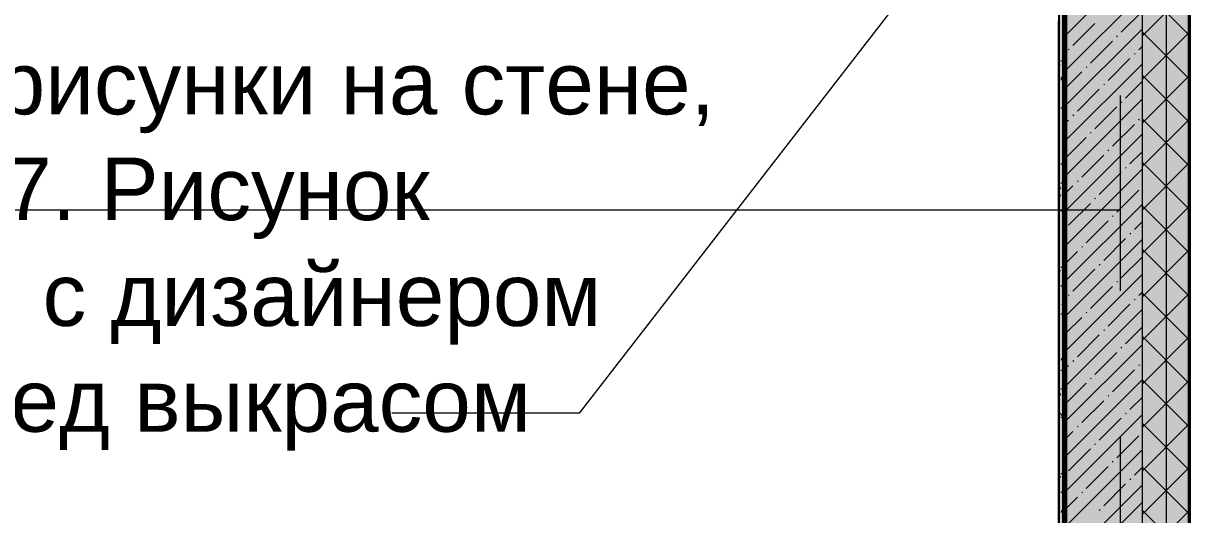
# Model space of a CAD drawing. Header units: millimetres. Extents: x -3817 to 677485, y -22715 to 103890.
# Drawn here: x 673518 to 677313, y 4485 to 6082 of the extents above; entities that cross this region are included whole.
import ezdxf

# ---------------------------------------------------------------- set-up
doc = ezdxf.new("R2010")
doc.units = ezdxf.units.MM
doc.layers.add('PDF _Геометрия', color=7, linetype='Continuous', true_color=0x1d1d1d)
doc.layers.add('PDF _Сплошная заливка', color=7, linetype='Continuous', true_color=0xffffff)
doc.layers.add('PDF _Текст', color=7, linetype='Continuous')
doc.styles.add('PDF GOST-Common', font='arial.ttf')

msp = doc.modelspace()

# ---------------------------------------------------------------- hatches: boundary and pattern name
at = {"layer": 'PDF _Сплошная заливка', "transparency": 33554559}
h = msp.add_hatch(color=256, dxfattribs=at)
h.paths.add_polyline_path([(677155.5, 1625.9), (677305.5, 1625.9), (677305.5, 9575.9), (677155.5, 9575.9), (677155.5, 1775.9)], flags=0)
h.paths.add_polyline_path([(677155.5, 10775.9), (677305.5, 10775.9), (677305.5, 12695.9), (677155.5, 12695.9), (677155.5, 11170.7)], flags=0)
h.paths.add_polyline_path([(677155.5, 14995.9), (677305.5, 14995.9), (677305.5, 23275.9), (677155.5, 23275.9), (677155.5, 15280.9)], flags=0)

# ---------------------------------------------------------------- linework, layer by layer
at = {"layer": 'PDF _Геометрия', "color": 9, "lineweight": 9, "true_color": 0xc0c0c0}
for points in [[(676935.5, 12235.9), (676935.5, 10775.9), (676905.6, 10775.9), (676905.6, 10755.9), (677103.5, 10755.9), (677103.5, 10775.9), (676955.5, 10775.9), (677155.5, 10775.9), (677313.5, 10775.9), (677313.5, 9575.9), (677155.5, 9575.9), (677155.5, 1775.9), (676905.5, 1775.9), (675805.5, 1775.9), (675805.5, 2025.9), (676905.5, 2025.9), (676905.5, 9575.9), (676905.5, 2025.9), (676885.5, 2025.9), (661846.5, 2025.9), (661905.5, 2025.9)], [(676885.5, 9575.9), (676885.5, 2045.9), (661846.5, 2045.9)], [(676883.5, 6138.2), (676883.5, 6064), (676883.5, 5996.3), (676883.5, 5935), (676883.5, 5880.2), (676883.5, 5831.8), (676883.5, 5789.8), (676883.5, 5754.3), (676883.5, 5725.1), (676883.5, 5593.3), (676883.5, 5472), (676883.5, 5361.3), (676883.5, 5261.2), (676883.5, 5171.7), (676883.5, 5261.2), (676883.5, 5361.3), (676883.5, 5472), (676883.5, 5593.3), (676883.5, 5725.1), (676883.5, 5760.3), (676883.5, 5801), (676883.5, 5847.4), (676883.5, 5899.5), (676883.5, 5957.3), (676883.5, 6020.8), (676883.5, 6090.1)], [(676884.5, 6090.1), (676884.5, 6020.8), (676884.5, 5957.3), (676884.5, 5899.5), (676884.5, 5847.4), (676884.5, 5801), (676884.5, 5760.3), (676884.5, 5725.1), (676884.5, 5593.3), (676884.5, 5472), (676884.5, 5361.3), (676884.5, 5261.2), (676884.5, 5171.7), (676884.5, 5261.2), (676884.5, 5361.3), (676884.5, 5472), (676884.5, 5593.3), (676884.5, 5725.1), (676884.5, 5754.3), (676884.5, 5789.8), (676884.5, 5831.8), (676884.5, 5880.2), (676884.5, 5935), (676884.5, 5996.3), (676884.5, 6064), (676884.5, 6138.2)], [(676883.5, 4498.1), (676883.5, 4718), (676883.5, 4938), (676883.5, 5158.1), (676883.5, 5378.2), (676883.5, 5598.5), (676883.5, 5638.1), (676883.5, 5668.3), (676883.5, 5691.9), (676883.5, 5711.6), (676883.5, 5729.1), (676883.5, 5745.9), (676883.5, 5763.4), (676883.5, 5781.5), (676883.5, 5799.4), (676883.5, 5816.3), (676883.5, 5831.6), (676883.5, 5844.8), (676883.5, 5856.1), (676883.5, 5867.2), (676883.5, 5879.7), (676883.5, 5893.8), (676883.5, 5908.8), (676883.5, 5923.9), (676883.5, 5939), (676883.5, 5954.3), (676883.5, 5970.4), (676883.5, 5987.1), (676883.5, 6003.1), (676883.5, 6016.9), (676883.5, 6028.8), (676883.5, 6042), (676883.5, 6059.8), (676883.5, 6085)], [(676884.5, 6085), (676884.5, 6059.8), (676884.5, 6042), (676884.5, 6028.8), (676884.5, 6016.9), (676884.5, 6003.1), (676884.5, 5987.1), (676884.5, 5970.4), (676884.5, 5954.3), (676884.5, 5939), (676884.5, 5923.9), (676884.5, 5908.8), (676884.5, 5893.8), (676884.5, 5879.7), (676884.5, 5867.2), (676884.5, 5856.1), (676884.5, 5844.8), (676884.5, 5831.6), (676884.5, 5816.3), (676884.5, 5799.4), (676884.5, 5781.5), (676884.5, 5763.4), (676884.5, 5745.9), (676884.5, 5729.1), (676884.5, 5711.6), (676884.5, 5691.9), (676884.5, 5668.3), (676884.5, 5638.1), (676884.5, 5598.5), (676884.5, 5378.2), (676884.5, 5158.1), (676884.5, 4938), (676884.5, 4718), (676884.5, 4498.1)], [(676884.5, 6019.8), (676883.5, 6019.8)], [(676884.5, 6018.1), (676883.5, 6018.1)], [(676884.5, 5945.5), (676883.5, 5945.5)], [(676883.5, 5939.8), (676884.5, 5939.8)], [(676883.5, 5938.1), (676884.5, 5938.1)], [(676884.5, 5924.9), (676883.5, 5924.9)], [(676883.5, 5905.5), (676884.5, 5905.5)], [(676883.5, 5844.9), (676884.5, 5844.9)], [(676884.5, 5828.1), (676883.5, 5828.1)], [(676883.5, 5788.1), (676884.5, 5788.1)], [(676884.5, 5772.1), (676883.5, 5772.1)], [(676884.5, 5755.9), (676883.5, 5755.9)], [(676884.5, 5749.5), (676883.5, 5749.5)], [(676883.5, 5732.1), (676884.5, 5732.1)], [(676883.5, 5715.9), (676884.5, 5715.9)], [(676883.5, 5709.5), (676884.5, 5709.5)], [(676884.5, 5704.2), (676883.5, 5704.2)], [(676883.5, 5658.9), (676883.5, 5649.4), (676883.5, 5640), (676883.5, 5630.7), (676883.5, 5621.9), (676883.5, 5613.6), (676883.5, 5605.6), (676883.5, 5598), (676883.5, 5590.5), (676883.5, 5583.2), (676883.5, 5575.9), (676883.5, 5568.5), (676883.5, 5561), (676883.5, 5553.3), (676883.5, 5545.4), (676883.5, 5537.1), (676883.5, 5528.5), (676883.5, 5519.5), (676883.5, 5510), (676883.5, 5500), (676883.5, 5489.3), (676883.5, 5478.1), (676883.5, 5466.1), (676883.5, 5453.4), (676883.5, 5439.8), (676883.5, 5425.2), (676883.5, 5409.7), (676883.5, 5393), (676883.5, 5375.2), (676883.5, 5356.1), (676883.5, 5335.8), (676883.5, 5314), (676883.5, 5290.8), (676883.5, 5277.1), (676883.5, 5264.3), (676883.5, 5252.3), (676883.5, 5241.1), (676883.5, 5230.7), (676883.5, 5220.9), (676883.5, 5211.8), (676883.5, 5203.4), (676883.5, 5195.5), (676883.5, 5188.2), (676883.5, 5181.4), (676883.5, 5175), (676883.5, 5169.1), (676883.5, 5163.6), (676883.5, 5158.5), (676883.5, 5153.7), (676883.5, 5149.1), (676883.5, 5144.8), (676883.5, 5140.7), (676883.5, 5136.8), (676883.5, 5133), (676883.5, 5129.3), (676883.5, 5125.7), (676883.5, 5122.1), (676883.5, 5118.6), (676883.5, 5115), (676883.5, 5111.4), (676883.5, 5107.7), (676883.5, 5103.9), (676883.5, 5099.9), (676883.5, 5095.9), (676883.5, 5091.6), (676883.5, 5087.2), (676883.5, 5082.6), (676883.5, 5078), (676883.5, 5073.2), (676883.5, 5068.4), (676883.5, 5063.6), (676883.5, 5058.8), (676883.5, 5054), (676883.5, 5049.3), (676883.5, 5044.6)], [(676884.5, 5044.6), (676884.5, 5049.3), (676884.5, 5054), (676884.5, 5058.8), (676884.5, 5063.6), (676884.5, 5068.4), (676884.5, 5073.2), (676884.5, 5078), (676884.5, 5082.6), (676884.5, 5087.2), (676884.5, 5091.6), (676884.5, 5095.9), (676884.5, 5099.9), (676884.5, 5103.9), (676884.5, 5107.7), (676884.5, 5111.4), (676884.5, 5115), (676884.5, 5118.6), (676884.5, 5122.1), (676884.5, 5125.7), (676884.5, 5129.3), (676884.5, 5133), (676884.5, 5136.8), (676884.5, 5140.7), (676884.5, 5144.8), (676884.5, 5149.1), (676884.5, 5153.7), (676884.5, 5158.5), (676884.5, 5163.6), (676884.5, 5169.1), (676884.5, 5175), (676884.5, 5181.4), (676884.5, 5188.2), (676884.5, 5195.5), (676884.5, 5203.4), (676884.5, 5211.8), (676884.5, 5220.9), (676884.5, 5230.7), (676884.5, 5241.1), (676884.5, 5252.3), (676884.5, 5264.3), (676884.5, 5277.1), (676884.5, 5290.8), (676884.5, 5314), (676884.5, 5335.8), (676884.5, 5356.1), (676884.5, 5375.2), (676884.5, 5393), (676884.5, 5409.7), (676884.5, 5425.2), (676884.5, 5439.8), (676884.5, 5453.4), (676884.5, 5466.1), (676884.5, 5478.1), (676884.5, 5489.3), (676884.5, 5500), (676884.5, 5510), (676884.5, 5519.5), (676884.5, 5528.5), (676884.5, 5537.1), (676884.5, 5545.4), (676884.5, 5553.3), (676884.5, 5561), (676884.5, 5568.5), (676884.5, 5575.9), (676884.5, 5583.2), (676884.5, 5590.5), (676884.5, 5598), (676884.5, 5605.6), (676884.5, 5613.6), (676884.5, 5621.9), (676884.5, 5630.7), (676884.5, 5640), (676884.5, 5649.4), (676884.5, 5658.9)], [(676883.5, 4477.5), (676883.5, 4487.7), (676883.5, 4497.4), (676883.5, 4507), (676883.5, 4516.5), (676883.5, 4526.2), (676883.5, 4536.3), (676883.5, 4547), (676883.5, 4558.5), (676883.5, 4570.9), (676883.5, 4584.5), (676883.5, 4599.6), (676883.5, 4616.2), (676883.5, 4642.5), (676883.5, 4667.1), (676883.5, 4690), (676883.5, 4711.1), (676883.5, 4730.5), (676883.5, 4748.2), (676883.5, 4764), (676883.5, 4778), (676883.5, 4790.2), (676883.5, 4800.4), (676883.5, 4809), (676883.5, 4816.1), (676883.5, 4822.1), (676883.5, 4827.4), (676883.5, 4832.2), (676883.5, 4836.9), (676883.5, 4841.9), (676883.5, 4847.3), (676883.5, 4853.3), (676883.5, 4859.7), (676883.5, 4866.6), (676883.5, 4874.1), (676883.5, 4882.1), (676883.5, 4890.7), (676883.5, 4899.7), (676883.5, 4909.4), (676883.5, 4919.9), (676883.5, 4932.1), (676883.5, 4946.3), (676883.5, 4963.4), (676883.5, 4983.8), (676883.5, 5008.3), (676883.5, 5037.4), (676883.5, 5071.7), (676883.5, 5141.3), (676883.5, 5210.6), (676883.5, 5279.8), (676883.5, 5348.8), (676883.5, 5417.5), (676883.5, 5486.1), (676883.5, 5554.5), (676883.5, 5462.3), (676883.5, 5377.8), (676883.5, 5301), (676883.5, 5232), (676883.5, 5170.7)], [(676884.5, 5170.7), (676884.5, 5232), (676884.5, 5301), (676884.5, 5377.8), (676884.5, 5462.3), (676884.5, 5554.5), (676884.5, 5486.1), (676884.5, 5417.5), (676884.5, 5348.8), (676884.5, 5279.8), (676884.5, 5210.6), (676884.5, 5141.3), (676884.5, 5071.7), (676884.5, 5037.4), (676884.5, 5008.3), (676884.5, 4983.8), (676884.5, 4963.4), (676884.5, 4946.3), (676884.5, 4932.1), (676884.5, 4919.9), (676884.5, 4909.4), (676884.5, 4899.7), (676884.5, 4890.7), (676884.5, 4882.1), (676884.5, 4874.1), (676884.5, 4866.6), (676884.5, 4859.7), (676884.5, 4853.3), (676884.5, 4847.3), (676884.5, 4841.9), (676884.5, 4836.9), (676884.5, 4832.2), (676884.5, 4827.4), (676884.5, 4822.1), (676884.5, 4816.1), (676884.5, 4809), (676884.5, 4800.4), (676884.5, 4790.2), (676884.5, 4778), (676884.5, 4764), (676884.5, 4748.2), (676884.5, 4730.5), (676884.5, 4711.1), (676884.5, 4690), (676884.5, 4667.1), (676884.5, 4642.5), (676884.5, 4616.2), (676884.5, 4599.6), (676884.5, 4584.5), (676884.5, 4570.9), (676884.5, 4558.5), (676884.5, 4547), (676884.5, 4536.3), (676884.5, 4526.2), (676884.5, 4516.5), (676884.5, 4507), (676884.5, 4497.4), (676884.5, 4487.7), (676884.5, 4477.5)], [(676883.5, 4431.1), (676883.5, 4526.3), (676883.5, 4612.1), (676883.5, 4688.5), (676883.5, 4755.6), (676883.5, 4813.2), (676883.5, 4861.5), (676883.5, 4900.4), (676884.5, 4900.4), (676884.5, 4861.5), (676884.5, 4813.2), (676884.5, 4755.6), (676884.5, 4688.5), (676884.5, 4612.1), (676884.5, 4526.3), (676884.5, 4431.1)], [(676883.5, 4899.4), (676883.5, 4865.7), (676883.5, 4828.8), (676883.5, 4789.4), (676883.5, 4748), (676883.5, 4705.3), (676883.5, 4662), (676883.5, 4618.8), (676883.5, 4576.2), (676883.5, 4534.9), (676883.5, 4495.7), (676883.5, 4459)], [(676884.5, 4459), (676884.5, 4495.7), (676884.5, 4534.9), (676884.5, 4576.2), (676884.5, 4618.8), (676884.5, 4662), (676884.5, 4705.3), (676884.5, 4748), (676884.5, 4789.4), (676884.5, 4828.8), (676884.5, 4865.7), (676884.5, 4899.4)], [(676883.5, 4650.4), (676883.5, 4646.5), (676883.5, 4642.6), (676883.5, 4638.9), (676883.5, 4635.2), (676883.5, 4631.7), (676883.5, 4628.3), (676883.5, 4625), (676883.5, 4621.8), (676883.5, 4618.7), (676883.5, 4615.7), (676883.5, 4612.8), (676883.5, 4610.1), (676883.5, 4607.4), (676883.5, 4604.7), (676883.5, 4602.1), (676883.5, 4599.4), (676883.5, 4596.8), (676883.5, 4594), (676883.5, 4591.2), (676883.5, 4588.2), (676883.5, 4585.1), (676883.5, 4581.9), (676883.5, 4578.5), (676883.5, 4574.9), (676883.5, 4571.2), (676883.5, 4567.5), (676883.5, 4563.6), (676883.5, 4559.8), (676883.5, 4555.9), (676883.5, 4552.1), (676883.5, 4548.3), (676883.5, 4544.5), (676883.5, 4540.9), (676883.5, 4537.2), (676883.5, 4533.7), (676883.5, 4530.2), (676883.5, 4526.7), (676883.5, 4523.3), (676883.5, 4519.9), (676883.5, 4516.3), (676883.5, 4511.8), (676883.5, 4505.7), (676883.5, 4497.4), (676883.5, 4486), (676883.5, 4470.8)], [(676884.5, 4470.8), (676884.5, 4486), (676884.5, 4497.4), (676884.5, 4505.7), (676884.5, 4511.8), (676884.5, 4516.3), (676884.5, 4519.9), (676884.5, 4523.3), (676884.5, 4526.7), (676884.5, 4530.2), (676884.5, 4533.7), (676884.5, 4537.2), (676884.5, 4540.9), (676884.5, 4544.5), (676884.5, 4548.3), (676884.5, 4552.1), (676884.5, 4555.9), (676884.5, 4559.8), (676884.5, 4563.6), (676884.5, 4567.5), (676884.5, 4571.2), (676884.5, 4574.9), (676884.5, 4578.5), (676884.5, 4581.9), (676884.5, 4585.1), (676884.5, 4588.2), (676884.5, 4591.2), (676884.5, 4594), (676884.5, 4596.8), (676884.5, 4599.4), (676884.5, 4602.1), (676884.5, 4604.7), (676884.5, 4607.4), (676884.5, 4610.1), (676884.5, 4612.8), (676884.5, 4615.7), (676884.5, 4618.7), (676884.5, 4621.8), (676884.5, 4625), (676884.5, 4628.3), (676884.5, 4631.7), (676884.5, 4635.2), (676884.5, 4638.9), (676884.5, 4642.6), (676884.5, 4646.5), (676884.5, 4650.4)]]:
    msp.add_lwpolyline(points, dxfattribs=at)
for points in [[(677155.5, 9575.9), (677155.5, 1775.9), (675805.5, 1775.9), (675805.5, 1617.9), (677155.5, 1617.9), (677308.5, 1617.9), (677313.5, 1617.9), (677313.5, 9575.9)], [(676905.5, 2045.9), (676905.5, 9596.6), (676904.5, 9596.6), (676904.5, 2045.9)], [(676883.5, 6019.8), (676883.5, 6018.5), (676883.5, 6014.5), (676883.5, 6008.1), (676883.5, 5999.8), (676883.5, 5990.2), (676883.5, 5979.8), (676883.5, 5969.5), (676883.5, 5959.8), (676883.5, 5951.6), (676883.5, 5945.2), (676883.5, 5941.2), (676883.5, 5939.8), (676883.5, 5941.2), (676883.5, 5945.2), (676883.5, 5951.6), (676883.5, 5959.8), (676883.5, 5969.5), (676883.5, 5979.8), (676883.5, 5990.2), (676883.5, 5999.8), (676883.5, 6008.1), (676883.5, 6014.5), (676883.5, 6018.5)], [(676883.5, 6019.8), (676883.5, 6018.5), (676883.5, 6014.5), (676883.5, 6008.1), (676883.5, 5999.8), (676883.5, 5990.2), (676883.5, 5979.8), (676883.5, 5969.5), (676883.5, 5959.8), (676883.5, 5951.6), (676883.5, 5945.2), (676883.5, 5941.2), (676883.5, 5939.8), (676883.5, 5941.2), (676883.5, 5945.2), (676883.5, 5951.6), (676883.5, 5959.8), (676883.5, 5969.5), (676883.5, 5979.8), (676883.5, 5990.2), (676883.5, 5999.8), (676883.5, 6008.1), (676883.5, 6014.5), (676883.5, 6018.5)], [(676883.5, 6018.1), (676883.5, 6016.7), (676883.5, 6012.7), (676883.5, 6006.4), (676883.5, 5998.1), (676883.5, 5988.5), (676883.5, 5978.1), (676883.5, 5967.8), (676883.5, 5958.1), (676883.5, 5949.8), (676883.5, 5943.5), (676883.5, 5939.5), (676883.5, 5938.1), (676883.5, 5939.5), (676883.5, 5943.5), (676883.5, 5949.8), (676883.5, 5958.1), (676883.5, 5967.8), (676883.5, 5978.1), (676883.5, 5988.5), (676883.5, 5998.1), (676883.5, 6006.4), (676883.5, 6012.7), (676883.5, 6016.7)], [(676884.5, 6019.8), (676884.5, 6018.5), (676884.5, 6014.5), (676884.5, 6008.1), (676884.5, 5999.8), (676884.5, 5990.2), (676884.5, 5979.8), (676884.5, 5969.5), (676884.5, 5959.8), (676884.5, 5951.6), (676884.5, 5945.2), (676884.5, 5941.2), (676884.5, 5939.8), (676884.5, 5941.2), (676884.5, 5945.2), (676884.5, 5951.6), (676884.5, 5959.8), (676884.5, 5969.5), (676884.5, 5979.8), (676884.5, 5990.2), (676884.5, 5999.8), (676884.5, 6008.1), (676884.5, 6014.5), (676884.5, 6018.5)], [(676884.5, 6019.8), (676884.5, 6018.5), (676884.5, 6014.5), (676884.5, 6008.1), (676884.5, 5999.8), (676884.5, 5990.2), (676884.5, 5979.8), (676884.5, 5969.5), (676884.5, 5959.8), (676884.5, 5951.6), (676884.5, 5945.2), (676884.5, 5941.2), (676884.5, 5939.8), (676884.5, 5941.2), (676884.5, 5945.2), (676884.5, 5951.6), (676884.5, 5959.8), (676884.5, 5969.5), (676884.5, 5979.8), (676884.5, 5990.2), (676884.5, 5999.8), (676884.5, 6008.1), (676884.5, 6014.5), (676884.5, 6018.5)], [(676884.5, 6018.1), (676884.5, 6016.7), (676884.5, 6012.7), (676884.5, 6006.4), (676884.5, 5998.1), (676884.5, 5988.5), (676884.5, 5978.1), (676884.5, 5967.8), (676884.5, 5958.1), (676884.5, 5949.8), (676884.5, 5943.5), (676884.5, 5939.5), (676884.5, 5938.1), (676884.5, 5939.5), (676884.5, 5943.5), (676884.5, 5949.8), (676884.5, 5958.1), (676884.5, 5967.8), (676884.5, 5978.1), (676884.5, 5988.5), (676884.5, 5998.1), (676884.5, 6006.4), (676884.5, 6012.7), (676884.5, 6016.7)], [(676883.5, 5905.5), (676883.5, 5906.2), (676883.5, 5908.2), (676883.5, 5911.4), (676883.5, 5915.5), (676883.5, 5920.4), (676883.5, 5925.5), (676883.5, 5930.7), (676883.5, 5935.5), (676883.5, 5939.7), (676883.5, 5942.9), (676883.5, 5944.9), (676883.5, 5945.5), (676883.5, 5944.9), (676883.5, 5942.9), (676883.5, 5939.7), (676883.5, 5935.5), (676883.5, 5930.7), (676883.5, 5925.5), (676883.5, 5920.4), (676883.5, 5915.5), (676883.5, 5911.4), (676883.5, 5908.2), (676883.5, 5906.2)], [(676883.5, 5945.5), (676883.5, 5944.9), (676883.5, 5942.9), (676883.5, 5939.7), (676883.5, 5935.5), (676883.5, 5930.7), (676883.5, 5925.5), (676883.5, 5920.4), (676883.5, 5915.5), (676883.5, 5911.4), (676883.5, 5908.2), (676883.5, 5906.2), (676883.5, 5905.5), (676883.5, 5906.2), (676883.5, 5908.2), (676883.5, 5911.4), (676883.5, 5915.5), (676883.5, 5920.4), (676883.5, 5925.5), (676883.5, 5930.7), (676883.5, 5935.5), (676883.5, 5939.7), (676883.5, 5942.9), (676883.5, 5944.9)], [(676883.5, 5844.9), (676883.5, 5846.2), (676883.5, 5850.2), (676883.5, 5856.6), (676883.5, 5864.9), (676883.5, 5874.5), (676883.5, 5884.9), (676883.5, 5895.2), (676883.5, 5904.9), (676883.5, 5913.2), (676883.5, 5919.5), (676883.5, 5923.5), (676883.5, 5924.9), (676883.5, 5923.5), (676883.5, 5919.5), (676883.5, 5913.2), (676883.5, 5904.9), (676883.5, 5895.2), (676883.5, 5884.9), (676883.5, 5874.5), (676883.5, 5864.9), (676883.5, 5856.6), (676883.5, 5850.2), (676883.5, 5846.2)], [(676883.5, 5924.9), (676883.5, 5923.5), (676883.5, 5919.5), (676883.5, 5913.2), (676883.5, 5904.9), (676883.5, 5895.2), (676883.5, 5884.9), (676883.5, 5874.5), (676883.5, 5864.9), (676883.5, 5856.6), (676883.5, 5850.2), (676883.5, 5846.2), (676883.5, 5844.9), (676883.5, 5846.2), (676883.5, 5850.2), (676883.5, 5856.6), (676883.5, 5864.9), (676883.5, 5874.5), (676883.5, 5884.9), (676883.5, 5895.2), (676883.5, 5904.9), (676883.5, 5913.2), (676883.5, 5919.5), (676883.5, 5923.5)], [(676884.5, 5905.5), (676884.5, 5906.2), (676884.5, 5908.2), (676884.5, 5911.4), (676884.5, 5915.5), (676884.5, 5920.4), (676884.5, 5925.5), (676884.5, 5930.7), (676884.5, 5935.5), (676884.5, 5939.7), (676884.5, 5942.9), (676884.5, 5944.9), (676884.5, 5945.5), (676884.5, 5944.9), (676884.5, 5942.9), (676884.5, 5939.7), (676884.5, 5935.5), (676884.5, 5930.7), (676884.5, 5925.5), (676884.5, 5920.4), (676884.5, 5915.5), (676884.5, 5911.4), (676884.5, 5908.2), (676884.5, 5906.2)], [(676884.5, 5945.5), (676884.5, 5944.9), (676884.5, 5942.9), (676884.5, 5939.7), (676884.5, 5935.5), (676884.5, 5930.7), (676884.5, 5925.5), (676884.5, 5920.4), (676884.5, 5915.5), (676884.5, 5911.4), (676884.5, 5908.2), (676884.5, 5906.2), (676884.5, 5905.5), (676884.5, 5906.2), (676884.5, 5908.2), (676884.5, 5911.4), (676884.5, 5915.5), (676884.5, 5920.4), (676884.5, 5925.5), (676884.5, 5930.7), (676884.5, 5935.5), (676884.5, 5939.7), (676884.5, 5942.9), (676884.5, 5944.9)], [(676884.5, 5844.9), (676884.5, 5846.2), (676884.5, 5850.2), (676884.5, 5856.6), (676884.5, 5864.9), (676884.5, 5874.5), (676884.5, 5884.9), (676884.5, 5895.2), (676884.5, 5904.9), (676884.5, 5913.2), (676884.5, 5919.5), (676884.5, 5923.5), (676884.5, 5924.9), (676884.5, 5923.5), (676884.5, 5919.5), (676884.5, 5913.2), (676884.5, 5904.9), (676884.5, 5895.2), (676884.5, 5884.9), (676884.5, 5874.5), (676884.5, 5864.9), (676884.5, 5856.6), (676884.5, 5850.2), (676884.5, 5846.2)], [(676884.5, 5924.9), (676884.5, 5923.5), (676884.5, 5919.5), (676884.5, 5913.2), (676884.5, 5904.9), (676884.5, 5895.2), (676884.5, 5884.9), (676884.5, 5874.5), (676884.5, 5864.9), (676884.5, 5856.6), (676884.5, 5850.2), (676884.5, 5846.2), (676884.5, 5844.9), (676884.5, 5846.2), (676884.5, 5850.2), (676884.5, 5856.6), (676884.5, 5864.9), (676884.5, 5874.5), (676884.5, 5884.9), (676884.5, 5895.2), (676884.5, 5904.9), (676884.5, 5913.2), (676884.5, 5919.5), (676884.5, 5923.5)], [(676883.5, 5788.1), (676883.5, 5788.8), (676883.5, 5790.8), (676883.5, 5794), (676883.5, 5798.1), (676883.5, 5803), (676883.5, 5808.1), (676883.5, 5813.3), (676883.5, 5818.1), (676883.5, 5822.3), (676883.5, 5825.5), (676883.5, 5827.5), (676883.5, 5828.1), (676883.5, 5827.5), (676883.5, 5825.5), (676883.5, 5822.3), (676883.5, 5818.1), (676883.5, 5813.3), (676883.5, 5808.1), (676883.5, 5803), (676883.5, 5798.1), (676883.5, 5794), (676883.5, 5790.8), (676883.5, 5788.8)], [(676883.5, 5828.1), (676883.5, 5827.5), (676883.5, 5825.5), (676883.5, 5822.3), (676883.5, 5818.1), (676883.5, 5813.3), (676883.5, 5808.1), (676883.5, 5803), (676883.5, 5798.1), (676883.5, 5794), (676883.5, 5790.8), (676883.5, 5788.8), (676883.5, 5788.1), (676883.5, 5788.8), (676883.5, 5790.8), (676883.5, 5794), (676883.5, 5798.1), (676883.5, 5803), (676883.5, 5808.1), (676883.5, 5813.3), (676883.5, 5818.1), (676883.5, 5822.3), (676883.5, 5825.5), (676883.5, 5827.5)], [(676884.5, 5788.1), (676884.5, 5788.8), (676884.5, 5790.8), (676884.5, 5794), (676884.5, 5798.1), (676884.5, 5803), (676884.5, 5808.1), (676884.5, 5813.3), (676884.5, 5818.1), (676884.5, 5822.3), (676884.5, 5825.5), (676884.5, 5827.5), (676884.5, 5828.1), (676884.5, 5827.5), (676884.5, 5825.5), (676884.5, 5822.3), (676884.5, 5818.1), (676884.5, 5813.3), (676884.5, 5808.1), (676884.5, 5803), (676884.5, 5798.1), (676884.5, 5794), (676884.5, 5790.8), (676884.5, 5788.8)], [(676884.5, 5828.1), (676884.5, 5827.5), (676884.5, 5825.5), (676884.5, 5822.3), (676884.5, 5818.1), (676884.5, 5813.3), (676884.5, 5808.1), (676884.5, 5803), (676884.5, 5798.1), (676884.5, 5794), (676884.5, 5790.8), (676884.5, 5788.8), (676884.5, 5788.1), (676884.5, 5788.8), (676884.5, 5790.8), (676884.5, 5794), (676884.5, 5798.1), (676884.5, 5803), (676884.5, 5808.1), (676884.5, 5813.3), (676884.5, 5818.1), (676884.5, 5822.3), (676884.5, 5825.5), (676884.5, 5827.5)], [(676883.5, 5732.1), (676883.5, 5732.8), (676883.5, 5734.8), (676883.5, 5738), (676883.5, 5742.1), (676883.5, 5746.9), (676883.5, 5752.1), (676883.5, 5757.3), (676883.5, 5762.1), (676883.5, 5766.2), (676883.5, 5769.4), (676883.5, 5771.4), (676883.5, 5772.1), (676883.5, 5771.4), (676883.5, 5769.4), (676883.5, 5766.2), (676883.5, 5762.1), (676883.5, 5757.3), (676883.5, 5752.1), (676883.5, 5746.9), (676883.5, 5742.1), (676883.5, 5738), (676883.5, 5734.8), (676883.5, 5732.8)], [(676883.5, 5772.1), (676883.5, 5771.4), (676883.5, 5769.4), (676883.5, 5766.2), (676883.5, 5762.1), (676883.5, 5757.3), (676883.5, 5752.1), (676883.5, 5746.9), (676883.5, 5742.1), (676883.5, 5738), (676883.5, 5734.8), (676883.5, 5732.8), (676883.5, 5732.1), (676883.5, 5732.8), (676883.5, 5734.8), (676883.5, 5738), (676883.5, 5742.1), (676883.5, 5746.9), (676883.5, 5752.1), (676883.5, 5757.3), (676883.5, 5762.1), (676883.5, 5766.2), (676883.5, 5769.4), (676883.5, 5771.4)], [(676884.5, 5732.1), (676884.5, 5732.8), (676884.5, 5734.8), (676884.5, 5738), (676884.5, 5742.1), (676884.5, 5746.9), (676884.5, 5752.1), (676884.5, 5757.3), (676884.5, 5762.1), (676884.5, 5766.2), (676884.5, 5769.4), (676884.5, 5771.4), (676884.5, 5772.1), (676884.5, 5771.4), (676884.5, 5769.4), (676884.5, 5766.2), (676884.5, 5762.1), (676884.5, 5757.3), (676884.5, 5752.1), (676884.5, 5746.9), (676884.5, 5742.1), (676884.5, 5738), (676884.5, 5734.8), (676884.5, 5732.8)], [(676884.5, 5772.1), (676884.5, 5771.4), (676884.5, 5769.4), (676884.5, 5766.2), (676884.5, 5762.1), (676884.5, 5757.3), (676884.5, 5752.1), (676884.5, 5746.9), (676884.5, 5742.1), (676884.5, 5738), (676884.5, 5734.8), (676884.5, 5732.8), (676884.5, 5732.1), (676884.5, 5732.8), (676884.5, 5734.8), (676884.5, 5738), (676884.5, 5742.1), (676884.5, 5746.9), (676884.5, 5752.1), (676884.5, 5757.3), (676884.5, 5762.1), (676884.5, 5766.2), (676884.5, 5769.4), (676884.5, 5771.4)], [(676883.5, 5715.9), (676883.5, 5716.6), (676883.5, 5718.6), (676883.5, 5721.7), (676883.5, 5725.9), (676883.5, 5730.7), (676883.5, 5735.9), (676883.5, 5741.1), (676883.5, 5745.9), (676883.5, 5750), (676883.5, 5753.2), (676883.5, 5755.2), (676883.5, 5755.9), (676883.5, 5755.2), (676883.5, 5753.2), (676883.5, 5750), (676883.5, 5745.9), (676883.5, 5741.1), (676883.5, 5735.9), (676883.5, 5730.7), (676883.5, 5725.9), (676883.5, 5721.7), (676883.5, 5718.6), (676883.5, 5716.6)], [(676883.5, 5755.9), (676883.5, 5755.2), (676883.5, 5753.2), (676883.5, 5750), (676883.5, 5745.9), (676883.5, 5741.1), (676883.5, 5735.9), (676883.5, 5730.7), (676883.5, 5725.9), (676883.5, 5721.7), (676883.5, 5718.6), (676883.5, 5716.6), (676883.5, 5715.9), (676883.5, 5716.6), (676883.5, 5718.6), (676883.5, 5721.7), (676883.5, 5725.9), (676883.5, 5730.7), (676883.5, 5735.9), (676883.5, 5741.1), (676883.5, 5745.9), (676883.5, 5750), (676883.5, 5753.2), (676883.5, 5755.2)], [(676883.5, 5709.5), (676883.5, 5710.2), (676883.5, 5712.2), (676883.5, 5715.4), (676883.5, 5719.5), (676883.5, 5724.3), (676883.5, 5729.5), (676883.5, 5734.7), (676883.5, 5739.5), (676883.5, 5743.7), (676883.5, 5746.8), (676883.5, 5748.8), (676883.5, 5749.5), (676883.5, 5748.8), (676883.5, 5746.8), (676883.5, 5743.7), (676883.5, 5739.5), (676883.5, 5734.7), (676883.5, 5729.5), (676883.5, 5724.3), (676883.5, 5719.5), (676883.5, 5715.4), (676883.5, 5712.2), (676883.5, 5710.2)], [(676883.5, 5749.5), (676883.5, 5748.8), (676883.5, 5746.8), (676883.5, 5743.7), (676883.5, 5739.5), (676883.5, 5734.7), (676883.5, 5729.5), (676883.5, 5724.3), (676883.5, 5719.5), (676883.5, 5715.4), (676883.5, 5712.2), (676883.5, 5710.2), (676883.5, 5709.5), (676883.5, 5710.2), (676883.5, 5712.2), (676883.5, 5715.4), (676883.5, 5719.5), (676883.5, 5724.3), (676883.5, 5729.5), (676883.5, 5734.7), (676883.5, 5739.5), (676883.5, 5743.7), (676883.5, 5746.8), (676883.5, 5748.8)], [(676884.5, 5715.9), (676884.5, 5716.6), (676884.5, 5718.6), (676884.5, 5721.7), (676884.5, 5725.9), (676884.5, 5730.7), (676884.5, 5735.9), (676884.5, 5741.1), (676884.5, 5745.9), (676884.5, 5750), (676884.5, 5753.2), (676884.5, 5755.2), (676884.5, 5755.9), (676884.5, 5755.2), (676884.5, 5753.2), (676884.5, 5750), (676884.5, 5745.9), (676884.5, 5741.1), (676884.5, 5735.9), (676884.5, 5730.7), (676884.5, 5725.9), (676884.5, 5721.7), (676884.5, 5718.6), (676884.5, 5716.6)], [(676884.5, 5755.9), (676884.5, 5755.2), (676884.5, 5753.2), (676884.5, 5750), (676884.5, 5745.9), (676884.5, 5741.1), (676884.5, 5735.9), (676884.5, 5730.7), (676884.5, 5725.9), (676884.5, 5721.7), (676884.5, 5718.6), (676884.5, 5716.6), (676884.5, 5715.9), (676884.5, 5716.6), (676884.5, 5718.6), (676884.5, 5721.7), (676884.5, 5725.9), (676884.5, 5730.7), (676884.5, 5735.9), (676884.5, 5741.1), (676884.5, 5745.9), (676884.5, 5750), (676884.5, 5753.2), (676884.5, 5755.2)], [(676884.5, 5709.5), (676884.5, 5710.2), (676884.5, 5712.2), (676884.5, 5715.4), (676884.5, 5719.5), (676884.5, 5724.3), (676884.5, 5729.5), (676884.5, 5734.7), (676884.5, 5739.5), (676884.5, 5743.7), (676884.5, 5746.8), (676884.5, 5748.8), (676884.5, 5749.5), (676884.5, 5748.8), (676884.5, 5746.8), (676884.5, 5743.7), (676884.5, 5739.5), (676884.5, 5734.7), (676884.5, 5729.5), (676884.5, 5724.3), (676884.5, 5719.5), (676884.5, 5715.4), (676884.5, 5712.2), (676884.5, 5710.2)], [(676884.5, 5749.5), (676884.5, 5748.8), (676884.5, 5746.8), (676884.5, 5743.7), (676884.5, 5739.5), (676884.5, 5734.7), (676884.5, 5729.5), (676884.5, 5724.3), (676884.5, 5719.5), (676884.5, 5715.4), (676884.5, 5712.2), (676884.5, 5710.2), (676884.5, 5709.5), (676884.5, 5710.2), (676884.5, 5712.2), (676884.5, 5715.4), (676884.5, 5719.5), (676884.5, 5724.3), (676884.5, 5729.5), (676884.5, 5734.7), (676884.5, 5739.5), (676884.5, 5743.7), (676884.5, 5746.8), (676884.5, 5748.8)], [(676884.5, 5725.1), (676883.5, 5725.1)], [(676883.5, 5625.6), (676883.5, 5629.6), (676883.5, 5636), (676883.5, 5644.2), (676883.5, 5653.9), (676883.5, 5664.2), (676883.5, 5674.6), (676883.5, 5684.2), (676883.5, 5692.5), (676883.5, 5698.9), (676883.5, 5702.9), (676883.5, 5704.2), (676883.5, 5702.9), (676883.5, 5698.9), (676883.5, 5692.5), (676883.5, 5684.2), (676883.5, 5674.6), (676883.5, 5664.2), (676883.5, 5653.9), (676883.5, 5644.2), (676883.5, 5636), (676883.5, 5629.6)], [(676883.5, 5704.2), (676883.5, 5702.9), (676883.5, 5698.9), (676883.5, 5692.5), (676883.5, 5684.2), (676883.5, 5674.6), (676883.5, 5664.2), (676883.5, 5653.9), (676883.5, 5644.2), (676883.5, 5636), (676883.5, 5629.6), (676883.5, 5625.6), (676883.5, 5629.6), (676883.5, 5636), (676883.5, 5644.2), (676883.5, 5653.9), (676883.5, 5664.2), (676883.5, 5674.6), (676883.5, 5684.2), (676883.5, 5692.5), (676883.5, 5698.9), (676883.5, 5702.9)], [(676884.5, 5625.6), (676884.5, 5629.6), (676884.5, 5636), (676884.5, 5644.2), (676884.5, 5653.9), (676884.5, 5664.2), (676884.5, 5674.6), (676884.5, 5684.2), (676884.5, 5692.5), (676884.5, 5698.9), (676884.5, 5702.9), (676884.5, 5704.2), (676884.5, 5702.9), (676884.5, 5698.9), (676884.5, 5692.5), (676884.5, 5684.2), (676884.5, 5674.6), (676884.5, 5664.2), (676884.5, 5653.9), (676884.5, 5644.2), (676884.5, 5636), (676884.5, 5629.6)], [(676884.5, 5704.2), (676884.5, 5702.9), (676884.5, 5698.9), (676884.5, 5692.5), (676884.5, 5684.2), (676884.5, 5674.6), (676884.5, 5664.2), (676884.5, 5653.9), (676884.5, 5644.2), (676884.5, 5636), (676884.5, 5629.6), (676884.5, 5625.6), (676884.5, 5629.6), (676884.5, 5636), (676884.5, 5644.2), (676884.5, 5653.9), (676884.5, 5664.2), (676884.5, 5674.6), (676884.5, 5684.2), (676884.5, 5692.5), (676884.5, 5698.9), (676884.5, 5702.9)], [(676884.5, 5044.6), (676884.5, 5658.9), (676883.5, 5658.9), (676883.5, 5044.6)], [(676883.5, 5607.1), (676883.5, 5610.3), (676883.5, 5614.5), (676883.5, 5619.3), (676883.5, 5624.5), (676883.5, 5629.6), (676883.5, 5634.5), (676883.5, 5638.6), (676883.5, 5641.8), (676883.5, 5638.6), (676883.5, 5634.5), (676883.5, 5629.6), (676883.5, 5624.5), (676883.5, 5619.3), (676883.5, 5614.5), (676883.5, 5610.3)], [(676883.5, 5641.8), (676883.5, 5638.6), (676883.5, 5634.5), (676883.5, 5629.6), (676883.5, 5624.5), (676883.5, 5619.3), (676883.5, 5614.5), (676883.5, 5610.3), (676883.5, 5607.1), (676883.5, 5610.3), (676883.5, 5614.5), (676883.5, 5619.3), (676883.5, 5624.5), (676883.5, 5629.6), (676883.5, 5634.5), (676883.5, 5638.6)], [(676884.5, 5607.1), (676884.5, 5610.3), (676884.5, 5614.5), (676884.5, 5619.3), (676884.5, 5624.5), (676884.5, 5629.6), (676884.5, 5634.5), (676884.5, 5638.6), (676884.5, 5641.8), (676884.5, 5638.6), (676884.5, 5634.5), (676884.5, 5629.6), (676884.5, 5624.5), (676884.5, 5619.3), (676884.5, 5614.5), (676884.5, 5610.3)], [(676884.5, 5641.8), (676884.5, 5638.6), (676884.5, 5634.5), (676884.5, 5629.6), (676884.5, 5624.5), (676884.5, 5619.3), (676884.5, 5614.5), (676884.5, 5610.3), (676884.5, 5607.1), (676884.5, 5610.3), (676884.5, 5614.5), (676884.5, 5619.3), (676884.5, 5624.5), (676884.5, 5629.6), (676884.5, 5634.5), (676884.5, 5638.6)], [(676883.5, 5500.1), (676883.5, 5506.1), (676883.5, 5515.7), (676883.5, 5528.1), (676883.5, 5542.5), (676883.5, 5558.1), (676883.5, 5573.6), (676883.5, 5588.1), (676883.5, 5600.5), (676883.5, 5610), (676883.5, 5616), (676883.5, 5610), (676883.5, 5600.5), (676883.5, 5588.1), (676883.5, 5573.6), (676883.5, 5558.1), (676883.5, 5542.5), (676883.5, 5528.1), (676883.5, 5515.7), (676883.5, 5506.1)], [(676883.5, 5616), (676883.5, 5610), (676883.5, 5600.5), (676883.5, 5588.1), (676883.5, 5573.6), (676883.5, 5558.1), (676883.5, 5542.5), (676883.5, 5528.1), (676883.5, 5515.7), (676883.5, 5506.1), (676883.5, 5500.1), (676883.5, 5506.1), (676883.5, 5515.7), (676883.5, 5528.1), (676883.5, 5542.5), (676883.5, 5558.1), (676883.5, 5573.6), (676883.5, 5588.1), (676883.5, 5600.5), (676883.5, 5610)], [(676883.5, 5551.6), (676883.5, 5554.8), (676883.5, 5558.9), (676883.5, 5563.7), (676883.5, 5568.9), (676883.5, 5574.1), (676883.5, 5578.9), (676883.5, 5583.1), (676883.5, 5586.2), (676883.5, 5583.1), (676883.5, 5578.9), (676883.5, 5574.1), (676883.5, 5568.9), (676883.5, 5563.7), (676883.5, 5558.9), (676883.5, 5554.8)], [(676883.5, 5586.2), (676883.5, 5583.1), (676883.5, 5578.9), (676883.5, 5574.1), (676883.5, 5568.9), (676883.5, 5563.7), (676883.5, 5558.9), (676883.5, 5554.8), (676883.5, 5551.6), (676883.5, 5554.8), (676883.5, 5558.9), (676883.5, 5563.7), (676883.5, 5568.9), (676883.5, 5574.1), (676883.5, 5578.9), (676883.5, 5583.1)], [(676884.5, 5500.1), (676884.5, 5506.1), (676884.5, 5515.7), (676884.5, 5528.1), (676884.5, 5542.5), (676884.5, 5558.1), (676884.5, 5573.6), (676884.5, 5588.1), (676884.5, 5600.5), (676884.5, 5610), (676884.5, 5616), (676884.5, 5610), (676884.5, 5600.5), (676884.5, 5588.1), (676884.5, 5573.6), (676884.5, 5558.1), (676884.5, 5542.5), (676884.5, 5528.1), (676884.5, 5515.7), (676884.5, 5506.1)], [(676884.5, 5616), (676884.5, 5610), (676884.5, 5600.5), (676884.5, 5588.1), (676884.5, 5573.6), (676884.5, 5558.1), (676884.5, 5542.5), (676884.5, 5528.1), (676884.5, 5515.7), (676884.5, 5506.1), (676884.5, 5500.1), (676884.5, 5506.1), (676884.5, 5515.7), (676884.5, 5528.1), (676884.5, 5542.5), (676884.5, 5558.1), (676884.5, 5573.6), (676884.5, 5588.1), (676884.5, 5600.5), (676884.5, 5610)], [(676884.5, 5551.6), (676884.5, 5554.8), (676884.5, 5558.9), (676884.5, 5563.7), (676884.5, 5568.9), (676884.5, 5574.1), (676884.5, 5578.9), (676884.5, 5583.1), (676884.5, 5586.2), (676884.5, 5583.1), (676884.5, 5578.9), (676884.5, 5574.1), (676884.5, 5568.9), (676884.5, 5563.7), (676884.5, 5558.9), (676884.5, 5554.8)], [(676884.5, 5586.2), (676884.5, 5583.1), (676884.5, 5578.9), (676884.5, 5574.1), (676884.5, 5568.9), (676884.5, 5563.7), (676884.5, 5558.9), (676884.5, 5554.8), (676884.5, 5551.6), (676884.5, 5554.8), (676884.5, 5558.9), (676884.5, 5563.7), (676884.5, 5568.9), (676884.5, 5574.1), (676884.5, 5578.9), (676884.5, 5583.1)], [(676883.5, 5543.2), (676883.5, 5546.4), (676883.5, 5550.5), (676883.5, 5555.3), (676883.5, 5560.5), (676883.5, 5565.7), (676883.5, 5570.5), (676883.5, 5574.7), (676883.5, 5577.8), (676883.5, 5574.7), (676883.5, 5570.5), (676883.5, 5565.7), (676883.5, 5560.5), (676883.5, 5555.3), (676883.5, 5550.5), (676883.5, 5546.4)], [(676883.5, 5577.8), (676883.5, 5574.7), (676883.5, 5570.5), (676883.5, 5565.7), (676883.5, 5560.5), (676883.5, 5555.3), (676883.5, 5550.5), (676883.5, 5546.4), (676883.5, 5543.2), (676883.5, 5546.4), (676883.5, 5550.5), (676883.5, 5555.3), (676883.5, 5560.5), (676883.5, 5565.7), (676883.5, 5570.5), (676883.5, 5574.7)], [(676883.5, 5517.7), (676883.5, 5520.9), (676883.5, 5525), (676883.5, 5529.8), (676883.5, 5535), (676883.5, 5540.2), (676883.5, 5545), (676883.5, 5549.1), (676883.5, 5552.3), (676883.5, 5549.1), (676883.5, 5545), (676883.5, 5540.2), (676883.5, 5535), (676883.5, 5529.8), (676883.5, 5525), (676883.5, 5520.9)], [(676883.5, 5552.3), (676883.5, 5549.1), (676883.5, 5545), (676883.5, 5540.2), (676883.5, 5535), (676883.5, 5529.8), (676883.5, 5525), (676883.5, 5520.9), (676883.5, 5517.7), (676883.5, 5520.9), (676883.5, 5525), (676883.5, 5529.8), (676883.5, 5535), (676883.5, 5540.2), (676883.5, 5545), (676883.5, 5549.1)], [(676884.5, 5543.2), (676884.5, 5546.4), (676884.5, 5550.5), (676884.5, 5555.3), (676884.5, 5560.5), (676884.5, 5565.7), (676884.5, 5570.5), (676884.5, 5574.7), (676884.5, 5577.8), (676884.5, 5574.7), (676884.5, 5570.5), (676884.5, 5565.7), (676884.5, 5560.5), (676884.5, 5555.3), (676884.5, 5550.5), (676884.5, 5546.4)], [(676884.5, 5577.8), (676884.5, 5574.7), (676884.5, 5570.5), (676884.5, 5565.7), (676884.5, 5560.5), (676884.5, 5555.3), (676884.5, 5550.5), (676884.5, 5546.4), (676884.5, 5543.2), (676884.5, 5546.4), (676884.5, 5550.5), (676884.5, 5555.3), (676884.5, 5560.5), (676884.5, 5565.7), (676884.5, 5570.5), (676884.5, 5574.7)], [(676884.5, 5517.7), (676884.5, 5520.9), (676884.5, 5525), (676884.5, 5529.8), (676884.5, 5535), (676884.5, 5540.2), (676884.5, 5545), (676884.5, 5549.1), (676884.5, 5552.3), (676884.5, 5549.1), (676884.5, 5545), (676884.5, 5540.2), (676884.5, 5535), (676884.5, 5529.8), (676884.5, 5525), (676884.5, 5520.9)], [(676884.5, 5552.3), (676884.5, 5549.1), (676884.5, 5545), (676884.5, 5540.2), (676884.5, 5535), (676884.5, 5529.8), (676884.5, 5525), (676884.5, 5520.9), (676884.5, 5517.7), (676884.5, 5520.9), (676884.5, 5525), (676884.5, 5529.8), (676884.5, 5535), (676884.5, 5540.2), (676884.5, 5545), (676884.5, 5549.1)], [(676883.5, 5483.1), (676883.5, 5480), (676883.5, 5475.8), (676883.5, 5471), (676883.5, 5465.8), (676883.5, 5460.6), (676883.5, 5455.8), (676883.5, 5451.7), (676883.5, 5448.5), (676883.5, 5451.7), (676883.5, 5455.8), (676883.5, 5460.6), (676883.5, 5465.8), (676883.5, 5471), (676883.5, 5475.8), (676883.5, 5480)], [(676883.5, 5447.7), (676883.5, 5450.9), (676883.5, 5455), (676883.5, 5459.9), (676883.5, 5465), (676883.5, 5470.2), (676883.5, 5475), (676883.5, 5479.2), (676883.5, 5482.3), (676883.5, 5479.2), (676883.5, 5475), (676883.5, 5470.2), (676883.5, 5465), (676883.5, 5459.9), (676883.5, 5455), (676883.5, 5450.9)], [(676883.5, 5400.5), (676883.5, 5404.5), (676883.5, 5410.9), (676883.5, 5419.2), (676883.5, 5428.8), (676883.5, 5439.2), (676883.5, 5449.5), (676883.5, 5459.2), (676883.5, 5467.4), (676883.5, 5473.8), (676883.5, 5477.8), (676883.5, 5473.8), (676883.5, 5467.4), (676883.5, 5459.2), (676883.5, 5449.5), (676883.5, 5439.2), (676883.5, 5428.8), (676883.5, 5419.2), (676883.5, 5410.9), (676883.5, 5404.5)], [(676883.5, 5477.8), (676883.5, 5473.8), (676883.5, 5467.4), (676883.5, 5459.2), (676883.5, 5449.5), (676883.5, 5439.2), (676883.5, 5428.8), (676883.5, 5419.2), (676883.5, 5410.9), (676883.5, 5404.5), (676883.5, 5400.5), (676883.5, 5404.5), (676883.5, 5410.9), (676883.5, 5419.2), (676883.5, 5428.8), (676883.5, 5439.2), (676883.5, 5449.5), (676883.5, 5459.2), (676883.5, 5467.4), (676883.5, 5473.8)], [(676884.5, 5483.1), (676884.5, 5480), (676884.5, 5475.8), (676884.5, 5471), (676884.5, 5465.8), (676884.5, 5460.6), (676884.5, 5455.8), (676884.5, 5451.7), (676884.5, 5448.5), (676884.5, 5451.7), (676884.5, 5455.8), (676884.5, 5460.6), (676884.5, 5465.8), (676884.5, 5471), (676884.5, 5475.8), (676884.5, 5480)], [(676884.5, 5447.7), (676884.5, 5450.9), (676884.5, 5455), (676884.5, 5459.9), (676884.5, 5465), (676884.5, 5470.2), (676884.5, 5475), (676884.5, 5479.2), (676884.5, 5482.3), (676884.5, 5479.2), (676884.5, 5475), (676884.5, 5470.2), (676884.5, 5465), (676884.5, 5459.9), (676884.5, 5455), (676884.5, 5450.9)], [(676884.5, 5400.5), (676884.5, 5404.5), (676884.5, 5410.9), (676884.5, 5419.2), (676884.5, 5428.8), (676884.5, 5439.2), (676884.5, 5449.5), (676884.5, 5459.2), (676884.5, 5467.4), (676884.5, 5473.8), (676884.5, 5477.8), (676884.5, 5473.8), (676884.5, 5467.4), (676884.5, 5459.2), (676884.5, 5449.5), (676884.5, 5439.2), (676884.5, 5428.8), (676884.5, 5419.2), (676884.5, 5410.9), (676884.5, 5404.5)], [(676884.5, 5477.8), (676884.5, 5473.8), (676884.5, 5467.4), (676884.5, 5459.2), (676884.5, 5449.5), (676884.5, 5439.2), (676884.5, 5428.8), (676884.5, 5419.2), (676884.5, 5410.9), (676884.5, 5404.5), (676884.5, 5400.5), (676884.5, 5404.5), (676884.5, 5410.9), (676884.5, 5419.2), (676884.5, 5428.8), (676884.5, 5439.2), (676884.5, 5449.5), (676884.5, 5459.2), (676884.5, 5467.4), (676884.5, 5473.8)], [(676883.5, 5387.6), (676883.5, 5390.8), (676883.5, 5395), (676883.5, 5399.8), (676883.5, 5405), (676883.5, 5410.1), (676883.5, 5415), (676883.5, 5419.1), (676883.5, 5422.3), (676883.5, 5419.1), (676883.5, 5415), (676883.5, 5410.1), (676883.5, 5405), (676883.5, 5399.8), (676883.5, 5395), (676883.5, 5390.8)], [(676883.5, 5422.3), (676883.5, 5419.1), (676883.5, 5415), (676883.5, 5410.1), (676883.5, 5405), (676883.5, 5399.8), (676883.5, 5395), (676883.5, 5390.8), (676883.5, 5387.6), (676883.5, 5390.8), (676883.5, 5395), (676883.5, 5399.8), (676883.5, 5405), (676883.5, 5410.1), (676883.5, 5415), (676883.5, 5419.1)], [(676884.5, 5387.6), (676884.5, 5390.8), (676884.5, 5395), (676884.5, 5399.8), (676884.5, 5405), (676884.5, 5410.1), (676884.5, 5415), (676884.5, 5419.1), (676884.5, 5422.3), (676884.5, 5419.1), (676884.5, 5415), (676884.5, 5410.1), (676884.5, 5405), (676884.5, 5399.8), (676884.5, 5395), (676884.5, 5390.8)], [(676884.5, 5422.3), (676884.5, 5419.1), (676884.5, 5415), (676884.5, 5410.1), (676884.5, 5405), (676884.5, 5399.8), (676884.5, 5395), (676884.5, 5390.8), (676884.5, 5387.6), (676884.5, 5390.8), (676884.5, 5395), (676884.5, 5399.8), (676884.5, 5405), (676884.5, 5410.1), (676884.5, 5415), (676884.5, 5419.1)], [(676884.5, 3858.4), (676884.5, 4650.4), (676883.5, 4650.4), (676883.5, 3858.4)]]:
    msp.add_lwpolyline(points, close=True, dxfattribs=at)
at = {"layer": 'PDF _Геометрия', "color": 7, "lineweight": 9}
for points in [[(677308.5, 9575.9), (677308.5, 1622.9), (677305.5, 1622.9), (677155.5, 1622.9), (675805.5, 1622.9)], [(677305.5, 9575.9), (677305.5, 1625.9), (677155.5, 1625.9), (675805.5, 1625.9)], [(675805.5, 1696.9), (677234.5, 1696.9), (677234.5, 9575.9)]]:
    msp.add_lwpolyline(points, dxfattribs=at)
at = {"layer": 'PDF _Геометрия', "color": 171, "lineweight": 70, "true_color": 0x8080ff}
msp.add_lwpolyline([(676904.5, 2045.9), (676904.5, 9596.6), (676903.5, 9596.6), (676903.5, 2045.9)], close=True, dxfattribs=at)
at = {"layer": 'PDF _Геометрия', "color": 250, "lineweight": 9, "true_color": 0x3c3c3c}
msp.add_lwpolyline([(676871.3, 6810), (676656.3, 6597.1), (676718.8, 6548.7), (676871.3, 6810), (675325, 4814.4), (674716.6, 4814.4)], dxfattribs=at)
at = {"layer": 'PDF _Геометрия', "lineweight": 9}
for points in [[(676905.5, 6041.7), (677155.5, 6291.7)], [(677305.5, 6046.4), (677155.5, 6196.4)], [(677155.5, 6040.6), (677305.5, 6190.6)], [(676905.5, 5927.7), (677155.5, 6177.7)], [(677087.7, 6052.9), (677155.5, 6120.7)], [(676930.9, 6010.1), (677002.2, 6081.4)], [(676905.5, 5813.6), (677155.5, 6063.6)], [(677073.5, 6038.7), (677075.8, 6041)], [(677305.5, 5905), (677155.5, 6055)], [(677155.5, 5899.2), (677305.5, 6049.2)], [(676916.6, 5995.9), (676919, 5998.3)], [(676987.9, 5953.1), (677059.2, 6024.4)], [(677144.7, 5995.9), (677155.5, 6006.6)], [(677044.9, 5896.1), (677116.2, 5967.4)], [(677130.5, 5981.6), (677132.9, 5984)], [(676905.5, 5699.6), (677155.5, 5949.6)], [(676905.5, 5870.7), (676959.4, 5924.6)], [(676973.7, 5938.9), (676976, 5941.2)], [(677030.7, 5881.8), (677033.1, 5884.2)], [(677102, 5839.1), (677155.5, 5892.6)], [(677305.5, 5763.6), (677155.5, 5913.6)], [(677155.5, 5757.8), (677305.5, 5907.8)], [(676945.2, 5796.3), (677016.4, 5867.6)], [(676905.5, 5585.6), (677155.5, 5835.6)], [(677002.2, 5739.3), (677073.5, 5810.6)], [(677087.7, 5824.8), (677090.1, 5827.2)], [(676930.9, 5782), (676933.3, 5784.4)], [(677144.7, 5767.8), (677147.1, 5770.2)], [(677305.5, 5622.1), (677155.5, 5772.1)], [(676905.5, 5756.6), (676916.6, 5767.8)], [(677059.2, 5682.3), (677130.5, 5753.5)], [(677155.5, 5616.3), (677305.5, 5766.3)], [(676905.5, 5471.5), (677155.5, 5721.5)], [(676905.5, 5642.6), (676973.7, 5710.8)], [(676987.9, 5725), (676990.3, 5727.4)], [(677044.9, 5668), (677047.3, 5670.4)], [(677116.2, 5625.2), (677155.5, 5664.5)], [(676959.4, 5582.5), (677030.7, 5653.7)], [(677305.5, 5480.7), (677155.5, 5630.7)], [(677155.5, 5474.9), (677305.5, 5624.9)], [(676905.5, 5357.5), (677155.5, 5607.5)], [(677016.4, 5525.4), (677087.7, 5596.7)], [(677102, 5611), (677104.3, 5613.3)], [(676905.5, 5528.5), (676930.9, 5553.9)], [(676945.2, 5568.2), (676947.5, 5570.6)], [(677002.2, 5511.2), (677004.5, 5513.5)], [(677073.5, 5468.4), (677144.7, 5539.7)], [(676905.5, 5243.4), (677155.5, 5493.4)], [(676916.6, 5425.6), (676987.9, 5496.9)], [(677305.5, 5339.3), (677155.5, 5489.3)], [(677155.5, 5333.5), (677305.5, 5483.5)], [(676973.7, 5368.6), (677044.9, 5439.9)], [(677059.2, 5454.2), (677061.6, 5456.5)], [(677130.5, 5411.4), (677155.5, 5436.4)], [(677116.2, 5397.1), (677118.6, 5399.5)], [(676905.5, 5129.4), (677155.5, 5379.4)], [(676959.4, 5354.4), (676961.8, 5356.7)], [(677030.7, 5311.6), (677102, 5382.9)], [(676905.5, 5300.4), (676945.2, 5340.1)], [(677087.7, 5254.6), (677155.5, 5322.3)], [(677305.5, 5197.9), (677155.5, 5347.9)], [(677155.5, 5192.1), (677305.5, 5342.1)], [(676930.9, 5211.8), (677002.2, 5283.1)], [(677016.4, 5297.3), (677018.8, 5299.7)], [(676905.5, 5015.3), (677155.5, 5265.3)], [(677073.5, 5240.3), (677075.8, 5242.7)], [(676916.6, 5197.5), (676919, 5199.9)], [(676987.9, 5154.8), (677059.2, 5226.1)], [(677144.7, 5197.5), (677155.5, 5208.3)], [(677305.5, 5056.4), (677155.5, 5206.4)], [(677155.5, 5050.6), (677305.5, 5200.6)], [(677044.9, 5097.7), (677116.2, 5169)], [(677130.5, 5183.3), (677132.9, 5185.7)], [(676905.5, 4901.3), (677155.5, 5151.3)], [(676905.5, 5072.3), (676959.4, 5126.3)], [(676973.7, 5140.5), (676976, 5142.9)], [(677030.7, 5083.5), (677033.1, 5085.9)], [(677102, 5040.7), (677155.5, 5094.2)], [(676945.2, 4998), (677016.4, 5069.2)], [(677305.5, 4915), (677155.5, 5065)], [(677155.5, 4909.2), (677305.5, 5059.2)], [(676905.5, 4787.2), (677155.5, 5037.2)], [(677002.2, 4940.9), (677073.5, 5012.2)], [(677087.7, 5026.5), (677090.1, 5028.8)], [(676930.9, 4983.7), (676933.3, 4986.1)], [(676905.5, 4958.3), (676916.6, 4969.4)], [(677059.2, 4883.9), (677130.5, 4955.2)], [(677144.7, 4969.4), (677147.1, 4971.8)], [(676905.5, 4673.2), (677155.5, 4923.2)], [(676905.5, 4844.2), (676973.7, 4912.4)], [(676987.9, 4926.7), (676990.3, 4929)], [(677305.5, 4773.6), (677155.5, 4923.6)], [(677155.5, 4767.8), (677305.5, 4917.8)], [(677044.9, 4869.6), (677047.3, 4872)], [(677116.2, 4826.9), (677155.5, 4866.1)], [(676959.4, 4784.1), (677030.7, 4855.4)], [(676905.5, 4559.1), (677155.5, 4809.1)], [(677016.4, 4727.1), (677087.7, 4798.4)], [(677102, 4812.6), (677104.3, 4815)], [(677305.5, 4632.2), (677155.5, 4782.2)], [(676905.5, 4730.2), (676930.9, 4755.6)], [(676945.2, 4769.9), (676947.5, 4772.2)], [(677155.5, 4626.4), (677305.5, 4776.4)], [(677002.2, 4712.8), (677004.5, 4715.2)], [(677073.5, 4670.1), (677144.7, 4741.3)], [(676905.5, 4445.1), (677155.5, 4695.1)], [(676916.6, 4627.3), (676987.9, 4698.6)], [(676973.7, 4570.3), (677044.9, 4641.6)], [(677059.2, 4655.8), (677061.6, 4658.2)], [(677130.5, 4613), (677155.5, 4638)], [(677305.5, 4490.8), (677155.5, 4640.8)], [(677155.5, 4485), (677305.5, 4635)], [(677116.2, 4598.8), (677118.6, 4601.2)], [(676905.5, 4331), (677155.5, 4581)], [(676959.4, 4556), (676961.8, 4558.4)], [(677030.7, 4513.2), (677102, 4584.5)], [(676905.5, 4502.1), (676945.2, 4541.8)], [(677087.7, 4456.2), (677155.5, 4524)], [(677016.4, 4499), (677018.8, 4501.4)], [(677305.5, 4349.3), (677155.5, 4499.3)], [(677155.5, 4343.5), (677305.5, 4493.5)]]:
    msp.add_lwpolyline(points, dxfattribs=at)
at = {"layer": 'PDF _Геометрия', "color": 253, "lineweight": 9, "true_color": 0x9b9b9b}
for points in [[(676891.1, 5960.2), (676901.1, 5960.2)], [(676888.1, 5948.4), (676885.5, 5943.9)], [(676891.1, 5899.2), (676901.1, 5899.2)], [(676897.7, 5898.4), (676892.7, 5907.1)], [(676899.3, 5906.8), (676894.2, 5898.1)], [(676905.5, 5856.6), (676905.4, 5856.5)], [(676891.1, 5807.8), (676901.1, 5807.8)], [(676905.5, 5763), (676900.9, 5771)], [(676891.1, 5624.9), (676901.1, 5624.9)], [(676891.7, 5543), (676886.7, 5551.7)], [(676891.1, 5563.9), (676901.1, 5563.9)], [(676890, 5525), (676885.5, 5517.2)], [(676891.1, 5472.5), (676901.1, 5472.5)], [(676888.9, 5279.3), (676885.5, 5273.3)], [(676891.1, 5289.6), (676901.1, 5289.6)], [(676900.1, 5237.6), (676895, 5228.9)], [(676891.1, 5228.7), (676901.1, 5228.7)], [(676901, 5161.2), (676896, 5169.9)], [(676891.1, 5137.2), (676901.1, 5137.2)], [(676905.5, 5125.1), (676902.1, 5119.2)], [(676905.1, 5093.2), (676900, 5101.9)], [(676903, 5059.9), (676898, 5051.2)], [(676905.5, 5031.5), (676904.1, 5033.8)], [(676898, 4983.5), (676893, 4992.2)], [(676886.8, 4941.8), (676885.5, 4944.2)], [(676891.1, 4954.3), (676901.1, 4954.3)], [(676890.9, 4873.8), (676885.9, 4882.5)], [(676891.1, 4893.4), (676901.1, 4893.4)], [(676895, 4805.8), (676890, 4814.5)], [(676891.1, 4801.9), (676901.1, 4801.9)], [(676902, 4814.2), (676896.9, 4805.5)], [(676889.7, 4610.1), (676885.5, 4602.8)], [(676891.1, 4619.1), (676901.1, 4619.1)], [(676891.1, 4558.1), (676901.1, 4558.1)], [(676896.8, 4500.4), (676891.7, 4491.7)], [(676900.2, 4492), (676895.2, 4500.7)]]:
    msp.add_lwpolyline(points, dxfattribs=at)
at = {"layer": 'PDF _Геометрия', "color": 253, "lineweight": 9, "true_color": 0xaaaaaa}
for points in [[(677085.5, 5212.8), (677085.5, 5847.8)], [(672383.9, 5475.9), (674585.5, 5475.9), (677085.5, 5475.9)], [(677085.5, -30.4), (677085.5, 2469.6), (677085.5, 4736.5)]]:
    msp.add_lwpolyline(points, dxfattribs=at)
at = {"layer": 'PDF _Сплошная заливка', "lineweight": 35, "transparency": 33554559}
for points in [[(676905.5, 2025.9), (676905.5, 9576.9), (676885.5, 2025.9), (676885.5, 9575.9)], [(677155.5, 1775.9), (677155.5, 9575.9), (676905.5, 1775.9), (676905.5, 9575.9)]]:
    msp.add_solid(points, dxfattribs=at)

# ---------------------------------------------------------------- texts
at = {"layer": 'PDF _Текст', "color": 250, "true_color": 0x3c3c3c, "char_height": 203.2, "attachment_point": 4, "style": 'PDF GOST-Common'}
for s, insert in [('Выполнить рисунки на стене,', (671888.8, 5857.2)), ('см. лист 1.27. Рисунок', (671888.8, 5513.2)), ('согласовать с дизайнером ', (671888.8, 5169.3)), ('проекта перед выкрасом', (671888.8, 4825.3))]:
    msp.add_mtext(s, dxfattribs=dict(at, insert=insert))

doc.saveas('drawing.dxf')
